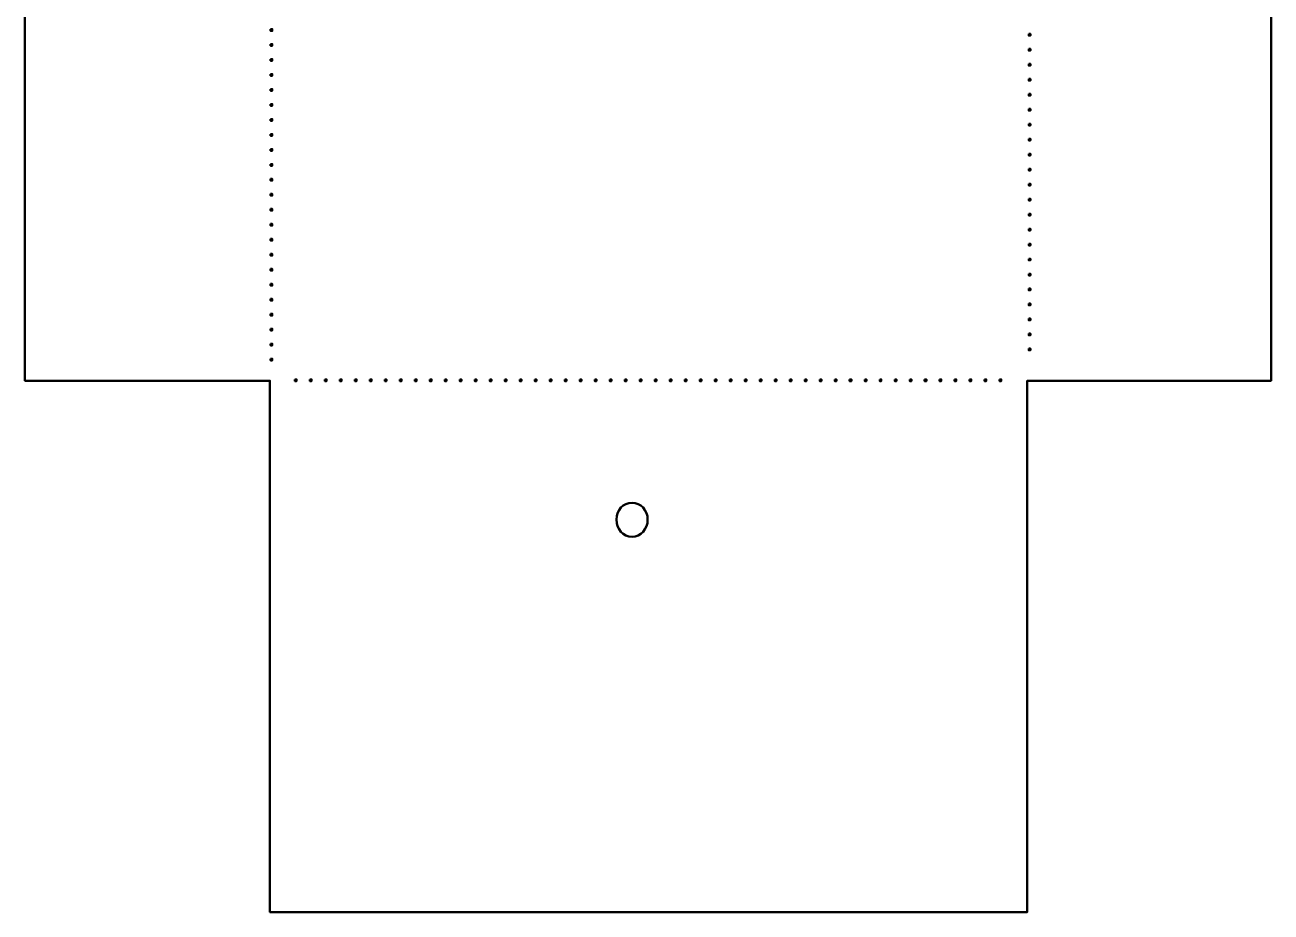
# Model space of a CAD drawing. Header units: centimetres. Extents: x -9.8 to 9.8, y -13.9 to 13.9.
# Drawn here: x -9.8 to 9.8, y -13.93 to 0.03 of the extents above; entities that cross this region are included whole.
import ezdxf

# ---------------------------------------------------------------- set-up
doc = ezdxf.new("R2010")
doc.units = ezdxf.units.CM
doc.header["$MEASUREMENT"] = 0
doc.layers.add('Layer 1', color=7, linetype='Continuous')

msp = doc.modelspace()

# ---------------------------------------------------------------- linework, layer by layer
at = {"layer": 'Layer 1', "color": 36, "lineweight": 50}
for points, knots in [([(-5.94294, 13.92742), (-5.94294, 13.92742), (-5.94294, 6.32478), (-5.94294, 6.32478), (-5.94294, 6.32478), (-5.94294, 6.32478), (-7.04261, 6.31155), (-7.04261, 6.31155), (-7.04261, 6.31155), (-7.04261, 6.31155), (-9.76534, 2.77854), (-9.76534, 2.77854), (-9.76534, 2.77854), (-9.76534, 2.77854), (-9.79593, 2.80169), (-9.79593, 2.80169), (-9.79593, 2.80169), (-9.79593, 2.80169), (-9.79593, -5.56824), (-9.79593, -5.56824), (-9.79593, -5.56824), (-9.79593, -5.56824), (-5.94294, -5.56824), (-5.94294, -5.56824), (-5.94294, -5.56824), (-5.94294, -5.56824), (-5.94294, -13.92742), (-5.94294, -13.92742), (-5.94294, -13.92742), (-5.94294, -13.92742), (5.96331, -13.92742), (5.96331, -13.92742), (5.96331, -13.92742), (5.96331, -13.92742), (5.96331, -5.56824), (5.96331, -5.56824), (5.96331, -5.56824), (5.96331, -5.56824), (9.79563, -5.56824), (9.79563, -5.56824), (9.79563, -5.56824), (9.79563, -5.56824), (9.79563, 2.80169), (9.79563, 2.80169), (9.79563, 2.80169), (9.79563, 2.80169), (9.76504, 2.77854), (9.76504, 2.77854), (9.76504, 2.77854), (9.76504, 2.77854), (7.04231, 6.31155), (7.04231, 6.31155), (7.04231, 6.31155), (7.04231, 6.31155), (5.96331, 6.32478), (5.96331, 6.32478), (5.96331, 6.32478), (5.96331, 6.32478), (5.96331, 13.92742), (5.96331, 13.92742), (5.96331, 13.92742), (5.96331, 13.92742), (-5.94294, 13.92742), (-5.94294, 13.92742)], [0, 0, 0, 0, 0.05882353, 0.05882353, 0.05882353, 0.05882353, 0.11764706, 0.11764706, 0.11764706, 0.11764706, 0.17647059, 0.17647059, 0.17647059, 0.17647059, 0.23529412, 0.23529412, 0.23529412, 0.23529412, 0.29411765, 0.29411765, 0.29411765, 0.29411765, 0.35294118, 0.35294118, 0.35294118, 0.35294118, 0.41176471, 0.41176471, 0.41176471, 0.41176471, 0.47058824, 0.47058824, 0.47058824, 0.47058824, 0.52941176, 0.52941176, 0.52941176, 0.52941176, 0.58823529, 0.58823529, 0.58823529, 0.58823529, 0.64705882, 0.64705882, 0.64705882, 0.64705882, 0.70588235, 0.70588235, 0.70588235, 0.70588235, 0.76470588, 0.76470588, 0.76470588, 0.76470588, 0.82352941, 0.82352941, 0.82352941, 0.82352941, 0.88235294, 0.88235294, 0.88235294, 0.88235294, 1, 1, 1, 1]), ([(-5.93384, -0.03514), (-5.93384, -0.03514), (-5.90738, -0.03514), (-5.90738, -0.03514), (-5.90738, -0.03514), (-5.90738, -0.03514), (-5.90738, -0.0616), (-5.90738, -0.0616), (-5.90738, -0.0616), (-5.90738, -0.0616), (-5.93384, -0.0616), (-5.93384, -0.0616), (-5.93384, -0.0616), (-5.93384, -0.0616), (-5.93384, -0.03514), (-5.93384, -0.03514)], [0, 0, 0, 0, 0.2, 0.2, 0.2, 0.2, 0.4, 0.4, 0.4, 0.4, 0.6, 0.6, 0.6, 0.6, 1, 1, 1, 1]), ([(5.98481, -0.11038), (5.98481, -0.11038), (6.01127, -0.11038), (6.01127, -0.11038), (6.01127, -0.11038), (6.01127, -0.11038), (6.01127, -0.13684), (6.01127, -0.13684), (6.01127, -0.13684), (6.01127, -0.13684), (5.98481, -0.13684), (5.98481, -0.13684), (5.98481, -0.13684), (5.98481, -0.13684), (5.98481, -0.11038), (5.98481, -0.11038)], [0, 0, 0, 0, 0.2, 0.2, 0.2, 0.2, 0.4, 0.4, 0.4, 0.4, 0.6, 0.6, 0.6, 0.6, 1, 1, 1, 1]), ([(-5.93384, -0.27078), (-5.93384, -0.27078), (-5.90738, -0.27078), (-5.90738, -0.27078), (-5.90738, -0.27078), (-5.90738, -0.27078), (-5.90738, -0.29724), (-5.90738, -0.29724), (-5.90738, -0.29724), (-5.90738, -0.29724), (-5.93384, -0.29724), (-5.93384, -0.29724), (-5.93384, -0.29724), (-5.93384, -0.29724), (-5.93384, -0.27078), (-5.93384, -0.27078)], [0, 0, 0, 0, 0.2, 0.2, 0.2, 0.2, 0.4, 0.4, 0.4, 0.4, 0.6, 0.6, 0.6, 0.6, 1, 1, 1, 1]), ([(5.98481, -0.34603), (5.98481, -0.34603), (6.01127, -0.34603), (6.01127, -0.34603), (6.01127, -0.34603), (6.01127, -0.34603), (6.01127, -0.37249), (6.01127, -0.37249), (6.01127, -0.37249), (6.01127, -0.37249), (5.98481, -0.37249), (5.98481, -0.37249), (5.98481, -0.37249), (5.98481, -0.37249), (5.98481, -0.34603), (5.98481, -0.34603)], [0, 0, 0, 0, 0.2, 0.2, 0.2, 0.2, 0.4, 0.4, 0.4, 0.4, 0.6, 0.6, 0.6, 0.6, 1, 1, 1, 1]), ([(-5.93384, -0.50643), (-5.93384, -0.50643), (-5.90738, -0.50643), (-5.90738, -0.50643), (-5.90738, -0.50643), (-5.90738, -0.50643), (-5.90738, -0.53289), (-5.90738, -0.53289), (-5.90738, -0.53289), (-5.90738, -0.53289), (-5.93384, -0.53289), (-5.93384, -0.53289), (-5.93384, -0.53289), (-5.93384, -0.53289), (-5.93384, -0.50643), (-5.93384, -0.50643)], [0, 0, 0, 0, 0.2, 0.2, 0.2, 0.2, 0.4, 0.4, 0.4, 0.4, 0.6, 0.6, 0.6, 0.6, 1, 1, 1, 1]), ([(5.98481, -0.58167), (5.98481, -0.58167), (6.01127, -0.58167), (6.01127, -0.58167), (6.01127, -0.58167), (6.01127, -0.58167), (6.01127, -0.60813), (6.01127, -0.60813), (6.01127, -0.60813), (6.01127, -0.60813), (5.98481, -0.60813), (5.98481, -0.60813), (5.98481, -0.60813), (5.98481, -0.60813), (5.98481, -0.58167), (5.98481, -0.58167)], [0, 0, 0, 0, 0.2, 0.2, 0.2, 0.2, 0.4, 0.4, 0.4, 0.4, 0.6, 0.6, 0.6, 0.6, 1, 1, 1, 1]), ([(-5.93384, -0.74207), (-5.93384, -0.74207), (-5.90738, -0.74207), (-5.90738, -0.74207), (-5.90738, -0.74207), (-5.90738, -0.74207), (-5.90738, -0.76853), (-5.90738, -0.76853), (-5.90738, -0.76853), (-5.90738, -0.76853), (-5.93384, -0.76853), (-5.93384, -0.76853), (-5.93384, -0.76853), (-5.93384, -0.76853), (-5.93384, -0.74207), (-5.93384, -0.74207)], [0, 0, 0, 0, 0.2, 0.2, 0.2, 0.2, 0.4, 0.4, 0.4, 0.4, 0.6, 0.6, 0.6, 0.6, 1, 1, 1, 1]), ([(-5.93384, -0.97772), (-5.93384, -0.97772), (-5.90738, -0.97772), (-5.90738, -0.97772), (-5.90738, -0.97772), (-5.90738, -0.97772), (-5.90738, -1.00418), (-5.90738, -1.00418), (-5.90738, -1.00418), (-5.90738, -1.00418), (-5.93384, -1.00418), (-5.93384, -1.00418), (-5.93384, -1.00418), (-5.93384, -1.00418), (-5.93384, -0.97772), (-5.93384, -0.97772)], [0, 0, 0, 0, 0.2, 0.2, 0.2, 0.2, 0.4, 0.4, 0.4, 0.4, 0.6, 0.6, 0.6, 0.6, 1, 1, 1, 1]), ([(5.98481, -0.81731), (5.98481, -0.81731), (6.01127, -0.81731), (6.01127, -0.81731), (6.01127, -0.81731), (6.01127, -0.81731), (6.01127, -0.84377), (6.01127, -0.84377), (6.01127, -0.84377), (6.01127, -0.84377), (5.98481, -0.84377), (5.98481, -0.84377), (5.98481, -0.84377), (5.98481, -0.84377), (5.98481, -0.81731), (5.98481, -0.81731)], [0, 0, 0, 0, 0.2, 0.2, 0.2, 0.2, 0.4, 0.4, 0.4, 0.4, 0.6, 0.6, 0.6, 0.6, 1, 1, 1, 1]), ([(5.98481, -1.05296), (5.98481, -1.05296), (6.01127, -1.05296), (6.01127, -1.05296), (6.01127, -1.05296), (6.01127, -1.05296), (6.01127, -1.07942), (6.01127, -1.07942), (6.01127, -1.07942), (6.01127, -1.07942), (5.98481, -1.07942), (5.98481, -1.07942), (5.98481, -1.07942), (5.98481, -1.07942), (5.98481, -1.05296), (5.98481, -1.05296)], [0, 0, 0, 0, 0.2, 0.2, 0.2, 0.2, 0.4, 0.4, 0.4, 0.4, 0.6, 0.6, 0.6, 0.6, 1, 1, 1, 1]), ([(-5.93384, -1.21419), (-5.93384, -1.21419), (-5.90738, -1.21419), (-5.90738, -1.21419), (-5.90738, -1.21419), (-5.90738, -1.21419), (-5.90738, -1.23982), (-5.90738, -1.23982), (-5.90738, -1.23982), (-5.90738, -1.23982), (-5.93384, -1.23982), (-5.93384, -1.23982), (-5.93384, -1.23982), (-5.93384, -1.23982), (-5.93384, -1.21419), (-5.93384, -1.21419)], [0, 0, 0, 0, 0.2, 0.2, 0.2, 0.2, 0.4, 0.4, 0.4, 0.4, 0.6, 0.6, 0.6, 0.6, 1, 1, 1, 1]), ([(5.98481, -1.28943), (5.98481, -1.28943), (6.01127, -1.28943), (6.01127, -1.28943), (6.01127, -1.28943), (6.01127, -1.28943), (6.01127, -1.31506), (6.01127, -1.31506), (6.01127, -1.31506), (6.01127, -1.31506), (5.98481, -1.31506), (5.98481, -1.31506), (5.98481, -1.31506), (5.98481, -1.31506), (5.98481, -1.28943), (5.98481, -1.28943)], [0, 0, 0, 0, 0.2, 0.2, 0.2, 0.2, 0.4, 0.4, 0.4, 0.4, 0.6, 0.6, 0.6, 0.6, 1, 1, 1, 1]), ([(-5.93384, -1.44983), (-5.93384, -1.44983), (-5.90738, -1.44983), (-5.90738, -1.44983), (-5.90738, -1.44983), (-5.90738, -1.44983), (-5.90738, -1.47546), (-5.90738, -1.47546), (-5.90738, -1.47546), (-5.90738, -1.47546), (-5.93384, -1.47546), (-5.93384, -1.47546), (-5.93384, -1.47546), (-5.93384, -1.47546), (-5.93384, -1.44983), (-5.93384, -1.44983)], [0, 0, 0, 0, 0.2, 0.2, 0.2, 0.2, 0.4, 0.4, 0.4, 0.4, 0.6, 0.6, 0.6, 0.6, 1, 1, 1, 1]), ([(5.98481, -1.52507), (5.98481, -1.52507), (6.01127, -1.52507), (6.01127, -1.52507), (6.01127, -1.52507), (6.01127, -1.52507), (6.01127, -1.5507), (6.01127, -1.5507), (6.01127, -1.5507), (6.01127, -1.5507), (5.98481, -1.5507), (5.98481, -1.5507), (5.98481, -1.5507), (5.98481, -1.5507), (5.98481, -1.52507), (5.98481, -1.52507)], [0, 0, 0, 0, 0.2, 0.2, 0.2, 0.2, 0.4, 0.4, 0.4, 0.4, 0.6, 0.6, 0.6, 0.6, 1, 1, 1, 1]), ([(-5.93384, -1.68548), (-5.93384, -1.68548), (-5.90738, -1.68548), (-5.90738, -1.68548), (-5.90738, -1.68548), (-5.90738, -1.68548), (-5.90738, -1.71194), (-5.90738, -1.71194), (-5.90738, -1.71194), (-5.90738, -1.71194), (-5.93384, -1.71194), (-5.93384, -1.71194), (-5.93384, -1.71194), (-5.93384, -1.71194), (-5.93384, -1.68548), (-5.93384, -1.68548)], [0, 0, 0, 0, 0.2, 0.2, 0.2, 0.2, 0.4, 0.4, 0.4, 0.4, 0.6, 0.6, 0.6, 0.6, 1, 1, 1, 1]), ([(5.98481, -1.76072), (5.98481, -1.76072), (6.01127, -1.76072), (6.01127, -1.76072), (6.01127, -1.76072), (6.01127, -1.76072), (6.01127, -1.78635), (6.01127, -1.78635), (6.01127, -1.78635), (6.01127, -1.78635), (5.98481, -1.78635), (5.98481, -1.78635), (5.98481, -1.78635), (5.98481, -1.78635), (5.98481, -1.76072), (5.98481, -1.76072)], [0, 0, 0, 0, 0.2, 0.2, 0.2, 0.2, 0.4, 0.4, 0.4, 0.4, 0.6, 0.6, 0.6, 0.6, 1, 1, 1, 1]), ([(-5.93384, -1.92112), (-5.93384, -1.92112), (-5.90738, -1.92112), (-5.90738, -1.92112), (-5.90738, -1.92112), (-5.90738, -1.92112), (-5.90738, -1.94758), (-5.90738, -1.94758), (-5.90738, -1.94758), (-5.90738, -1.94758), (-5.93384, -1.94758), (-5.93384, -1.94758), (-5.93384, -1.94758), (-5.93384, -1.94758), (-5.93384, -1.92112), (-5.93384, -1.92112)], [0, 0, 0, 0, 0.2, 0.2, 0.2, 0.2, 0.4, 0.4, 0.4, 0.4, 0.6, 0.6, 0.6, 0.6, 1, 1, 1, 1]), ([(5.98481, -1.99636), (5.98481, -1.99636), (6.01127, -1.99636), (6.01127, -1.99636), (6.01127, -1.99636), (6.01127, -1.99636), (6.01127, -2.02282), (6.01127, -2.02282), (6.01127, -2.02282), (6.01127, -2.02282), (5.98481, -2.02282), (5.98481, -2.02282), (5.98481, -2.02282), (5.98481, -2.02282), (5.98481, -1.99636), (5.98481, -1.99636)], [0, 0, 0, 0, 0.2, 0.2, 0.2, 0.2, 0.4, 0.4, 0.4, 0.4, 0.6, 0.6, 0.6, 0.6, 1, 1, 1, 1]), ([(-5.93384, -2.15677), (-5.93384, -2.15677), (-5.90738, -2.15677), (-5.90738, -2.15677), (-5.90738, -2.15677), (-5.90738, -2.15677), (-5.90738, -2.18323), (-5.90738, -2.18323), (-5.90738, -2.18323), (-5.90738, -2.18323), (-5.93384, -2.18323), (-5.93384, -2.18323), (-5.93384, -2.18323), (-5.93384, -2.18323), (-5.93384, -2.15677), (-5.93384, -2.15677)], [0, 0, 0, 0, 0.2, 0.2, 0.2, 0.2, 0.4, 0.4, 0.4, 0.4, 0.6, 0.6, 0.6, 0.6, 1, 1, 1, 1]), ([(5.98481, -2.23201), (5.98481, -2.23201), (6.01127, -2.23201), (6.01127, -2.23201), (6.01127, -2.23201), (6.01127, -2.23201), (6.01127, -2.25847), (6.01127, -2.25847), (6.01127, -2.25847), (6.01127, -2.25847), (5.98481, -2.25847), (5.98481, -2.25847), (5.98481, -2.25847), (5.98481, -2.25847), (5.98481, -2.23201), (5.98481, -2.23201)], [0, 0, 0, 0, 0.2, 0.2, 0.2, 0.2, 0.4, 0.4, 0.4, 0.4, 0.6, 0.6, 0.6, 0.6, 1, 1, 1, 1]), ([(-5.93384, -2.39241), (-5.93384, -2.39241), (-5.90738, -2.39241), (-5.90738, -2.39241), (-5.90738, -2.39241), (-5.90738, -2.39241), (-5.90738, -2.41887), (-5.90738, -2.41887), (-5.90738, -2.41887), (-5.90738, -2.41887), (-5.93384, -2.41887), (-5.93384, -2.41887), (-5.93384, -2.41887), (-5.93384, -2.41887), (-5.93384, -2.39241), (-5.93384, -2.39241)], [0, 0, 0, 0, 0.2, 0.2, 0.2, 0.2, 0.4, 0.4, 0.4, 0.4, 0.6, 0.6, 0.6, 0.6, 1, 1, 1, 1]), ([(5.98481, -2.46765), (5.98481, -2.46765), (6.01127, -2.46765), (6.01127, -2.46765), (6.01127, -2.46765), (6.01127, -2.46765), (6.01127, -2.49411), (6.01127, -2.49411), (6.01127, -2.49411), (6.01127, -2.49411), (5.98481, -2.49411), (5.98481, -2.49411), (5.98481, -2.49411), (5.98481, -2.49411), (5.98481, -2.46765), (5.98481, -2.46765)], [0, 0, 0, 0, 0.2, 0.2, 0.2, 0.2, 0.4, 0.4, 0.4, 0.4, 0.6, 0.6, 0.6, 0.6, 1, 1, 1, 1]), ([(-5.93384, -2.62806), (-5.93384, -2.62806), (-5.90738, -2.62806), (-5.90738, -2.62806), (-5.90738, -2.62806), (-5.90738, -2.62806), (-5.90738, -2.65452), (-5.90738, -2.65452), (-5.90738, -2.65452), (-5.90738, -2.65452), (-5.93384, -2.65452), (-5.93384, -2.65452), (-5.93384, -2.65452), (-5.93384, -2.65452), (-5.93384, -2.62806), (-5.93384, -2.62806)], [0, 0, 0, 0, 0.2, 0.2, 0.2, 0.2, 0.4, 0.4, 0.4, 0.4, 0.6, 0.6, 0.6, 0.6, 1, 1, 1, 1]), ([(5.98481, -2.7033), (5.98481, -2.7033), (6.01127, -2.7033), (6.01127, -2.7033), (6.01127, -2.7033), (6.01127, -2.7033), (6.01127, -2.72976), (6.01127, -2.72976), (6.01127, -2.72976), (6.01127, -2.72976), (5.98481, -2.72976), (5.98481, -2.72976), (5.98481, -2.72976), (5.98481, -2.72976), (5.98481, -2.7033), (5.98481, -2.7033)], [0, 0, 0, 0, 0.2, 0.2, 0.2, 0.2, 0.4, 0.4, 0.4, 0.4, 0.6, 0.6, 0.6, 0.6, 1, 1, 1, 1]), ([(-5.93384, -2.8637), (-5.93384, -2.8637), (-5.90738, -2.8637), (-5.90738, -2.8637), (-5.90738, -2.8637), (-5.90738, -2.8637), (-5.90738, -2.89016), (-5.90738, -2.89016), (-5.90738, -2.89016), (-5.90738, -2.89016), (-5.93384, -2.89016), (-5.93384, -2.89016), (-5.93384, -2.89016), (-5.93384, -2.89016), (-5.93384, -2.8637), (-5.93384, -2.8637)], [0, 0, 0, 0, 0.2, 0.2, 0.2, 0.2, 0.4, 0.4, 0.4, 0.4, 0.6, 0.6, 0.6, 0.6, 1, 1, 1, 1]), ([(-5.93384, -3.10017), (-5.93384, -3.10017), (-5.90738, -3.10017), (-5.90738, -3.10017), (-5.90738, -3.10017), (-5.90738, -3.10017), (-5.90738, -3.1258), (-5.90738, -3.1258), (-5.90738, -3.1258), (-5.90738, -3.1258), (-5.93384, -3.1258), (-5.93384, -3.1258), (-5.93384, -3.1258), (-5.93384, -3.1258), (-5.93384, -3.10017), (-5.93384, -3.10017)], [0, 0, 0, 0, 0.2, 0.2, 0.2, 0.2, 0.4, 0.4, 0.4, 0.4, 0.6, 0.6, 0.6, 0.6, 1, 1, 1, 1]), ([(5.98481, -2.93894), (5.98481, -2.93894), (6.01127, -2.93894), (6.01127, -2.93894), (6.01127, -2.93894), (6.01127, -2.93894), (6.01127, -2.9654), (6.01127, -2.9654), (6.01127, -2.9654), (6.01127, -2.9654), (5.98481, -2.9654), (5.98481, -2.9654), (5.98481, -2.9654), (5.98481, -2.9654), (5.98481, -2.93894), (5.98481, -2.93894)], [0, 0, 0, 0, 0.2, 0.2, 0.2, 0.2, 0.4, 0.4, 0.4, 0.4, 0.6, 0.6, 0.6, 0.6, 1, 1, 1, 1]), ([(5.98481, -3.17541), (5.98481, -3.17541), (6.01127, -3.17541), (6.01127, -3.17541), (6.01127, -3.17541), (6.01127, -3.17541), (6.01127, -3.20104), (6.01127, -3.20104), (6.01127, -3.20104), (6.01127, -3.20104), (5.98481, -3.20104), (5.98481, -3.20104), (5.98481, -3.20104), (5.98481, -3.20104), (5.98481, -3.17541), (5.98481, -3.17541)], [0, 0, 0, 0, 0.2, 0.2, 0.2, 0.2, 0.4, 0.4, 0.4, 0.4, 0.6, 0.6, 0.6, 0.6, 1, 1, 1, 1]), ([(-5.93384, -3.33582), (-5.93384, -3.33582), (-5.90738, -3.33582), (-5.90738, -3.33582), (-5.90738, -3.33582), (-5.90738, -3.33582), (-5.90738, -3.36145), (-5.90738, -3.36145), (-5.90738, -3.36145), (-5.90738, -3.36145), (-5.93384, -3.36145), (-5.93384, -3.36145), (-5.93384, -3.36145), (-5.93384, -3.36145), (-5.93384, -3.33582), (-5.93384, -3.33582)], [0, 0, 0, 0, 0.2, 0.2, 0.2, 0.2, 0.4, 0.4, 0.4, 0.4, 0.6, 0.6, 0.6, 0.6, 1, 1, 1, 1]), ([(5.98481, -3.41106), (5.98481, -3.41106), (6.01127, -3.41106), (6.01127, -3.41106), (6.01127, -3.41106), (6.01127, -3.41106), (6.01127, -3.43669), (6.01127, -3.43669), (6.01127, -3.43669), (6.01127, -3.43669), (5.98481, -3.43669), (5.98481, -3.43669), (5.98481, -3.43669), (5.98481, -3.43669), (5.98481, -3.41106), (5.98481, -3.41106)], [0, 0, 0, 0, 0.2, 0.2, 0.2, 0.2, 0.4, 0.4, 0.4, 0.4, 0.6, 0.6, 0.6, 0.6, 1, 1, 1, 1]), ([(-5.93384, -3.57146), (-5.93384, -3.57146), (-5.90738, -3.57146), (-5.90738, -3.57146), (-5.90738, -3.57146), (-5.90738, -3.57146), (-5.90738, -3.59709), (-5.90738, -3.59709), (-5.90738, -3.59709), (-5.90738, -3.59709), (-5.93384, -3.59709), (-5.93384, -3.59709), (-5.93384, -3.59709), (-5.93384, -3.59709), (-5.93384, -3.57146), (-5.93384, -3.57146)], [0, 0, 0, 0, 0.2, 0.2, 0.2, 0.2, 0.4, 0.4, 0.4, 0.4, 0.6, 0.6, 0.6, 0.6, 1, 1, 1, 1]), ([(5.98481, -3.6467), (5.98481, -3.6467), (6.01127, -3.6467), (6.01127, -3.6467), (6.01127, -3.6467), (6.01127, -3.6467), (6.01127, -3.67233), (6.01127, -3.67233), (6.01127, -3.67233), (6.01127, -3.67233), (5.98481, -3.67233), (5.98481, -3.67233), (5.98481, -3.67233), (5.98481, -3.67233), (5.98481, -3.6467), (5.98481, -3.6467)], [0, 0, 0, 0, 0.2, 0.2, 0.2, 0.2, 0.4, 0.4, 0.4, 0.4, 0.6, 0.6, 0.6, 0.6, 1, 1, 1, 1]), ([(-5.93384, -3.80711), (-5.93384, -3.80711), (-5.90738, -3.80711), (-5.90738, -3.80711), (-5.90738, -3.80711), (-5.90738, -3.80711), (-5.90738, -3.83357), (-5.90738, -3.83357), (-5.90738, -3.83357), (-5.90738, -3.83357), (-5.93384, -3.83357), (-5.93384, -3.83357), (-5.93384, -3.83357), (-5.93384, -3.83357), (-5.93384, -3.80711), (-5.93384, -3.80711)], [0, 0, 0, 0, 0.2, 0.2, 0.2, 0.2, 0.4, 0.4, 0.4, 0.4, 0.6, 0.6, 0.6, 0.6, 1, 1, 1, 1]), ([(5.98481, -3.88235), (5.98481, -3.88235), (6.01127, -3.88235), (6.01127, -3.88235), (6.01127, -3.88235), (6.01127, -3.88235), (6.01127, -3.90881), (6.01127, -3.90881), (6.01127, -3.90881), (6.01127, -3.90881), (5.98481, -3.90881), (5.98481, -3.90881), (5.98481, -3.90881), (5.98481, -3.90881), (5.98481, -3.88235), (5.98481, -3.88235)], [0, 0, 0, 0, 0.2, 0.2, 0.2, 0.2, 0.4, 0.4, 0.4, 0.4, 0.6, 0.6, 0.6, 0.6, 1, 1, 1, 1]), ([(-5.93384, -4.04275), (-5.93384, -4.04275), (-5.90738, -4.04275), (-5.90738, -4.04275), (-5.90738, -4.04275), (-5.90738, -4.04275), (-5.90738, -4.06921), (-5.90738, -4.06921), (-5.90738, -4.06921), (-5.90738, -4.06921), (-5.93384, -4.06921), (-5.93384, -4.06921), (-5.93384, -4.06921), (-5.93384, -4.06921), (-5.93384, -4.04275), (-5.93384, -4.04275)], [0, 0, 0, 0, 0.2, 0.2, 0.2, 0.2, 0.4, 0.4, 0.4, 0.4, 0.6, 0.6, 0.6, 0.6, 1, 1, 1, 1]), ([(-5.93384, -4.2784), (-5.93384, -4.2784), (-5.90738, -4.2784), (-5.90738, -4.2784), (-5.90738, -4.2784), (-5.90738, -4.2784), (-5.90738, -4.30486), (-5.90738, -4.30486), (-5.90738, -4.30486), (-5.90738, -4.30486), (-5.93384, -4.30486), (-5.93384, -4.30486), (-5.93384, -4.30486), (-5.93384, -4.30486), (-5.93384, -4.2784), (-5.93384, -4.2784)], [0, 0, 0, 0, 0.2, 0.2, 0.2, 0.2, 0.4, 0.4, 0.4, 0.4, 0.6, 0.6, 0.6, 0.6, 1, 1, 1, 1]), ([(5.98481, -4.11799), (5.98481, -4.11799), (6.01127, -4.11799), (6.01127, -4.11799), (6.01127, -4.11799), (6.01127, -4.11799), (6.01127, -4.14445), (6.01127, -4.14445), (6.01127, -4.14445), (6.01127, -4.14445), (5.98481, -4.14445), (5.98481, -4.14445), (5.98481, -4.14445), (5.98481, -4.14445), (5.98481, -4.11799), (5.98481, -4.11799)], [0, 0, 0, 0, 0.2, 0.2, 0.2, 0.2, 0.4, 0.4, 0.4, 0.4, 0.6, 0.6, 0.6, 0.6, 1, 1, 1, 1]), ([(5.98481, -4.35364), (5.98481, -4.35364), (6.01127, -4.35364), (6.01127, -4.35364), (6.01127, -4.35364), (6.01127, -4.35364), (6.01127, -4.3801), (6.01127, -4.3801), (6.01127, -4.3801), (6.01127, -4.3801), (5.98481, -4.3801), (5.98481, -4.3801), (5.98481, -4.3801), (5.98481, -4.3801), (5.98481, -4.35364), (5.98481, -4.35364)], [0, 0, 0, 0, 0.2, 0.2, 0.2, 0.2, 0.4, 0.4, 0.4, 0.4, 0.6, 0.6, 0.6, 0.6, 1, 1, 1, 1]), ([(-5.93384, -4.51404), (-5.93384, -4.51404), (-5.90738, -4.51404), (-5.90738, -4.51404), (-5.90738, -4.51404), (-5.90738, -4.51404), (-5.90738, -4.5405), (-5.90738, -4.5405), (-5.90738, -4.5405), (-5.90738, -4.5405), (-5.93384, -4.5405), (-5.93384, -4.5405), (-5.93384, -4.5405), (-5.93384, -4.5405), (-5.93384, -4.51404), (-5.93384, -4.51404)], [0, 0, 0, 0, 0.2, 0.2, 0.2, 0.2, 0.4, 0.4, 0.4, 0.4, 0.6, 0.6, 0.6, 0.6, 1, 1, 1, 1]), ([(5.98481, -4.58928), (5.98481, -4.58928), (6.01127, -4.58928), (6.01127, -4.58928), (6.01127, -4.58928), (6.01127, -4.58928), (6.01127, -4.61574), (6.01127, -4.61574), (6.01127, -4.61574), (6.01127, -4.61574), (5.98481, -4.61574), (5.98481, -4.61574), (5.98481, -4.61574), (5.98481, -4.61574), (5.98481, -4.58928), (5.98481, -4.58928)], [0, 0, 0, 0, 0.2, 0.2, 0.2, 0.2, 0.4, 0.4, 0.4, 0.4, 0.6, 0.6, 0.6, 0.6, 1, 1, 1, 1]), ([(-5.93384, -4.74968), (-5.93384, -4.74968), (-5.90738, -4.74968), (-5.90738, -4.74968), (-5.90738, -4.74968), (-5.90738, -4.74968), (-5.90738, -4.77614), (-5.90738, -4.77614), (-5.90738, -4.77614), (-5.90738, -4.77614), (-5.93384, -4.77614), (-5.93384, -4.77614), (-5.93384, -4.77614), (-5.93384, -4.77614), (-5.93384, -4.74968), (-5.93384, -4.74968)], [0, 0, 0, 0, 0.2, 0.2, 0.2, 0.2, 0.4, 0.4, 0.4, 0.4, 0.6, 0.6, 0.6, 0.6, 1, 1, 1, 1]), ([(5.98481, -4.82493), (5.98481, -4.82493), (6.01127, -4.82493), (6.01127, -4.82493), (6.01127, -4.82493), (6.01127, -4.82493), (6.01127, -4.85139), (6.01127, -4.85139), (6.01127, -4.85139), (6.01127, -4.85139), (5.98481, -4.85139), (5.98481, -4.85139), (5.98481, -4.85139), (5.98481, -4.85139), (5.98481, -4.82493), (5.98481, -4.82493)], [0, 0, 0, 0, 0.2, 0.2, 0.2, 0.2, 0.4, 0.4, 0.4, 0.4, 0.6, 0.6, 0.6, 0.6, 1, 1, 1, 1]), ([(-5.93384, -4.98616), (-5.93384, -4.98616), (-5.90738, -4.98616), (-5.90738, -4.98616), (-5.90738, -4.98616), (-5.90738, -4.98616), (-5.90738, -5.01179), (-5.90738, -5.01179), (-5.90738, -5.01179), (-5.90738, -5.01179), (-5.93384, -5.01179), (-5.93384, -5.01179), (-5.93384, -5.01179), (-5.93384, -5.01179), (-5.93384, -4.98616), (-5.93384, -4.98616)], [0, 0, 0, 0, 0.2, 0.2, 0.2, 0.2, 0.4, 0.4, 0.4, 0.4, 0.6, 0.6, 0.6, 0.6, 1, 1, 1, 1]), ([(5.98481, -5.06057), (5.98481, -5.06057), (6.01127, -5.06057), (6.01127, -5.06057), (6.01127, -5.06057), (6.01127, -5.06057), (6.01127, -5.08703), (6.01127, -5.08703), (6.01127, -5.08703), (6.01127, -5.08703), (5.98481, -5.08703), (5.98481, -5.08703), (5.98481, -5.08703), (5.98481, -5.08703), (5.98481, -5.06057), (5.98481, -5.06057)], [0, 0, 0, 0, 0.2, 0.2, 0.2, 0.2, 0.4, 0.4, 0.4, 0.4, 0.6, 0.6, 0.6, 0.6, 1, 1, 1, 1]), ([(-5.93384, -5.2218), (-5.93384, -5.2218), (-5.90738, -5.2218), (-5.90738, -5.2218), (-5.90738, -5.2218), (-5.90738, -5.2218), (-5.90738, -5.24743), (-5.90738, -5.24743), (-5.90738, -5.24743), (-5.90738, -5.24743), (-5.93384, -5.24743), (-5.93384, -5.24743), (-5.93384, -5.24743), (-5.93384, -5.24743), (-5.93384, -5.2218), (-5.93384, -5.2218)], [0, 0, 0, 0, 0.2, 0.2, 0.2, 0.2, 0.4, 0.4, 0.4, 0.4, 0.6, 0.6, 0.6, 0.6, 1, 1, 1, 1]), ([(-5.55185, -5.54674), (-5.55185, -5.54674), (-5.52539, -5.54674), (-5.52539, -5.54674), (-5.52539, -5.54674), (-5.52539, -5.54674), (-5.52539, -5.5732), (-5.52539, -5.5732), (-5.52539, -5.5732), (-5.52539, -5.5732), (-5.55185, -5.5732), (-5.55185, -5.5732), (-5.55185, -5.5732), (-5.55185, -5.5732), (-5.55185, -5.54674), (-5.55185, -5.54674)], [0, 0, 0, 0, 0.2, 0.2, 0.2, 0.2, 0.4, 0.4, 0.4, 0.4, 0.6, 0.6, 0.6, 0.6, 1, 1, 1, 1]), ([(-5.3162, -5.54674), (-5.3162, -5.54674), (-5.28974, -5.54674), (-5.28974, -5.54674), (-5.28974, -5.54674), (-5.28974, -5.54674), (-5.28974, -5.5732), (-5.28974, -5.5732), (-5.28974, -5.5732), (-5.28974, -5.5732), (-5.3162, -5.5732), (-5.3162, -5.5732), (-5.3162, -5.5732), (-5.3162, -5.5732), (-5.3162, -5.54674), (-5.3162, -5.54674)], [0, 0, 0, 0, 0.2, 0.2, 0.2, 0.2, 0.4, 0.4, 0.4, 0.4, 0.6, 0.6, 0.6, 0.6, 1, 1, 1, 1]), ([(-5.08056, -5.54674), (-5.08056, -5.54674), (-5.0541, -5.54674), (-5.0541, -5.54674), (-5.0541, -5.54674), (-5.0541, -5.54674), (-5.0541, -5.5732), (-5.0541, -5.5732), (-5.0541, -5.5732), (-5.0541, -5.5732), (-5.08056, -5.5732), (-5.08056, -5.5732), (-5.08056, -5.5732), (-5.08056, -5.5732), (-5.08056, -5.54674), (-5.08056, -5.54674)], [0, 0, 0, 0, 0.2, 0.2, 0.2, 0.2, 0.4, 0.4, 0.4, 0.4, 0.6, 0.6, 0.6, 0.6, 1, 1, 1, 1]), ([(-4.84491, -5.54674), (-4.84491, -5.54674), (-4.81845, -5.54674), (-4.81845, -5.54674), (-4.81845, -5.54674), (-4.81845, -5.54674), (-4.81845, -5.5732), (-4.81845, -5.5732), (-4.81845, -5.5732), (-4.81845, -5.5732), (-4.84491, -5.5732), (-4.84491, -5.5732), (-4.84491, -5.5732), (-4.84491, -5.5732), (-4.84491, -5.54674), (-4.84491, -5.54674)], [0, 0, 0, 0, 0.2, 0.2, 0.2, 0.2, 0.4, 0.4, 0.4, 0.4, 0.6, 0.6, 0.6, 0.6, 1, 1, 1, 1]), ([(-4.60844, -5.54674), (-4.60844, -5.54674), (-4.58281, -5.54674), (-4.58281, -5.54674), (-4.58281, -5.54674), (-4.58281, -5.54674), (-4.58281, -5.5732), (-4.58281, -5.5732), (-4.58281, -5.5732), (-4.58281, -5.5732), (-4.60844, -5.5732), (-4.60844, -5.5732), (-4.60844, -5.5732), (-4.60844, -5.5732), (-4.60844, -5.54674), (-4.60844, -5.54674)], [0, 0, 0, 0, 0.2, 0.2, 0.2, 0.2, 0.4, 0.4, 0.4, 0.4, 0.6, 0.6, 0.6, 0.6, 1, 1, 1, 1]), ([(-4.3728, -5.54674), (-4.3728, -5.54674), (-4.34717, -5.54674), (-4.34717, -5.54674), (-4.34717, -5.54674), (-4.34717, -5.54674), (-4.34717, -5.5732), (-4.34717, -5.5732), (-4.34717, -5.5732), (-4.34717, -5.5732), (-4.3728, -5.5732), (-4.3728, -5.5732), (-4.3728, -5.5732), (-4.3728, -5.5732), (-4.3728, -5.54674), (-4.3728, -5.54674)], [0, 0, 0, 0, 0.2, 0.2, 0.2, 0.2, 0.4, 0.4, 0.4, 0.4, 0.6, 0.6, 0.6, 0.6, 1, 1, 1, 1]), ([(-4.13715, -5.54674), (-4.13715, -5.54674), (-4.11152, -5.54674), (-4.11152, -5.54674), (-4.11152, -5.54674), (-4.11152, -5.54674), (-4.11152, -5.5732), (-4.11152, -5.5732), (-4.11152, -5.5732), (-4.11152, -5.5732), (-4.13715, -5.5732), (-4.13715, -5.5732), (-4.13715, -5.5732), (-4.13715, -5.5732), (-4.13715, -5.54674), (-4.13715, -5.54674)], [0, 0, 0, 0, 0.2, 0.2, 0.2, 0.2, 0.4, 0.4, 0.4, 0.4, 0.6, 0.6, 0.6, 0.6, 1, 1, 1, 1]), ([(-3.90151, -5.54674), (-3.90151, -5.54674), (-3.87505, -5.54674), (-3.87505, -5.54674), (-3.87505, -5.54674), (-3.87505, -5.54674), (-3.87505, -5.5732), (-3.87505, -5.5732), (-3.87505, -5.5732), (-3.87505, -5.5732), (-3.90151, -5.5732), (-3.90151, -5.5732), (-3.90151, -5.5732), (-3.90151, -5.5732), (-3.90151, -5.54674), (-3.90151, -5.54674)], [0, 0, 0, 0, 0.2, 0.2, 0.2, 0.2, 0.4, 0.4, 0.4, 0.4, 0.6, 0.6, 0.6, 0.6, 1, 1, 1, 1]), ([(-3.66587, -5.54674), (-3.66587, -5.54674), (-3.63941, -5.54674), (-3.63941, -5.54674), (-3.63941, -5.54674), (-3.63941, -5.54674), (-3.63941, -5.5732), (-3.63941, -5.5732), (-3.63941, -5.5732), (-3.63941, -5.5732), (-3.66587, -5.5732), (-3.66587, -5.5732), (-3.66587, -5.5732), (-3.66587, -5.5732), (-3.66587, -5.54674), (-3.66587, -5.54674)], [0, 0, 0, 0, 0.2, 0.2, 0.2, 0.2, 0.4, 0.4, 0.4, 0.4, 0.6, 0.6, 0.6, 0.6, 1, 1, 1, 1]), ([(-3.43022, -5.54674), (-3.43022, -5.54674), (-3.40376, -5.54674), (-3.40376, -5.54674), (-3.40376, -5.54674), (-3.40376, -5.54674), (-3.40376, -5.5732), (-3.40376, -5.5732), (-3.40376, -5.5732), (-3.40376, -5.5732), (-3.43022, -5.5732), (-3.43022, -5.5732), (-3.43022, -5.5732), (-3.43022, -5.5732), (-3.43022, -5.54674), (-3.43022, -5.54674)], [0, 0, 0, 0, 0.2, 0.2, 0.2, 0.2, 0.4, 0.4, 0.4, 0.4, 0.6, 0.6, 0.6, 0.6, 1, 1, 1, 1]), ([(-3.19458, -5.54674), (-3.19458, -5.54674), (-3.16812, -5.54674), (-3.16812, -5.54674), (-3.16812, -5.54674), (-3.16812, -5.54674), (-3.16812, -5.5732), (-3.16812, -5.5732), (-3.16812, -5.5732), (-3.16812, -5.5732), (-3.19458, -5.5732), (-3.19458, -5.5732), (-3.19458, -5.5732), (-3.19458, -5.5732), (-3.19458, -5.54674), (-3.19458, -5.54674)], [0, 0, 0, 0, 0.2, 0.2, 0.2, 0.2, 0.4, 0.4, 0.4, 0.4, 0.6, 0.6, 0.6, 0.6, 1, 1, 1, 1]), ([(-2.95893, -5.54674), (-2.95893, -5.54674), (-2.93247, -5.54674), (-2.93247, -5.54674), (-2.93247, -5.54674), (-2.93247, -5.54674), (-2.93247, -5.5732), (-2.93247, -5.5732), (-2.93247, -5.5732), (-2.93247, -5.5732), (-2.95893, -5.5732), (-2.95893, -5.5732), (-2.95893, -5.5732), (-2.95893, -5.5732), (-2.95893, -5.54674), (-2.95893, -5.54674)], [0, 0, 0, 0, 0.2, 0.2, 0.2, 0.2, 0.4, 0.4, 0.4, 0.4, 0.6, 0.6, 0.6, 0.6, 1, 1, 1, 1]), ([(-2.72329, -5.54674), (-2.72329, -5.54674), (-2.69683, -5.54674), (-2.69683, -5.54674), (-2.69683, -5.54674), (-2.69683, -5.54674), (-2.69683, -5.5732), (-2.69683, -5.5732), (-2.69683, -5.5732), (-2.69683, -5.5732), (-2.72329, -5.5732), (-2.72329, -5.5732), (-2.72329, -5.5732), (-2.72329, -5.5732), (-2.72329, -5.54674), (-2.72329, -5.54674)], [0, 0, 0, 0, 0.2, 0.2, 0.2, 0.2, 0.4, 0.4, 0.4, 0.4, 0.6, 0.6, 0.6, 0.6, 1, 1, 1, 1]), ([(-2.48682, -5.54674), (-2.48682, -5.54674), (-2.46119, -5.54674), (-2.46119, -5.54674), (-2.46119, -5.54674), (-2.46119, -5.54674), (-2.46119, -5.5732), (-2.46119, -5.5732), (-2.46119, -5.5732), (-2.46119, -5.5732), (-2.48682, -5.5732), (-2.48682, -5.5732), (-2.48682, -5.5732), (-2.48682, -5.5732), (-2.48682, -5.54674), (-2.48682, -5.54674)], [0, 0, 0, 0, 0.2, 0.2, 0.2, 0.2, 0.4, 0.4, 0.4, 0.4, 0.6, 0.6, 0.6, 0.6, 1, 1, 1, 1]), ([(-2.25117, -5.54674), (-2.25117, -5.54674), (-2.22554, -5.54674), (-2.22554, -5.54674), (-2.22554, -5.54674), (-2.22554, -5.54674), (-2.22554, -5.5732), (-2.22554, -5.5732), (-2.22554, -5.5732), (-2.22554, -5.5732), (-2.25117, -5.5732), (-2.25117, -5.5732), (-2.25117, -5.5732), (-2.25117, -5.5732), (-2.25117, -5.54674), (-2.25117, -5.54674)], [0, 0, 0, 0, 0.2, 0.2, 0.2, 0.2, 0.4, 0.4, 0.4, 0.4, 0.6, 0.6, 0.6, 0.6, 1, 1, 1, 1]), ([(-2.01553, -5.54674), (-2.01553, -5.54674), (-1.98907, -5.54674), (-1.98907, -5.54674), (-1.98907, -5.54674), (-1.98907, -5.54674), (-1.98907, -5.5732), (-1.98907, -5.5732), (-1.98907, -5.5732), (-1.98907, -5.5732), (-2.01553, -5.5732), (-2.01553, -5.5732), (-2.01553, -5.5732), (-2.01553, -5.5732), (-2.01553, -5.54674), (-2.01553, -5.54674)], [0, 0, 0, 0, 0.2, 0.2, 0.2, 0.2, 0.4, 0.4, 0.4, 0.4, 0.6, 0.6, 0.6, 0.6, 1, 1, 1, 1]), ([(-1.77988, -5.54674), (-1.77988, -5.54674), (-1.75342, -5.54674), (-1.75342, -5.54674), (-1.75342, -5.54674), (-1.75342, -5.54674), (-1.75342, -5.5732), (-1.75342, -5.5732), (-1.75342, -5.5732), (-1.75342, -5.5732), (-1.77988, -5.5732), (-1.77988, -5.5732), (-1.77988, -5.5732), (-1.77988, -5.5732), (-1.77988, -5.54674), (-1.77988, -5.54674)], [0, 0, 0, 0, 0.2, 0.2, 0.2, 0.2, 0.4, 0.4, 0.4, 0.4, 0.6, 0.6, 0.6, 0.6, 1, 1, 1, 1]), ([(-1.54424, -5.54674), (-1.54424, -5.54674), (-1.51778, -5.54674), (-1.51778, -5.54674), (-1.51778, -5.54674), (-1.51778, -5.54674), (-1.51778, -5.5732), (-1.51778, -5.5732), (-1.51778, -5.5732), (-1.51778, -5.5732), (-1.54424, -5.5732), (-1.54424, -5.5732), (-1.54424, -5.5732), (-1.54424, -5.5732), (-1.54424, -5.54674), (-1.54424, -5.54674)], [0, 0, 0, 0, 0.2, 0.2, 0.2, 0.2, 0.4, 0.4, 0.4, 0.4, 0.6, 0.6, 0.6, 0.6, 1, 1, 1, 1]), ([(-1.30859, -5.54674), (-1.30859, -5.54674), (-1.28213, -5.54674), (-1.28213, -5.54674), (-1.28213, -5.54674), (-1.28213, -5.54674), (-1.28213, -5.5732), (-1.28213, -5.5732), (-1.28213, -5.5732), (-1.28213, -5.5732), (-1.30859, -5.5732), (-1.30859, -5.5732), (-1.30859, -5.5732), (-1.30859, -5.5732), (-1.30859, -5.54674), (-1.30859, -5.54674)], [0, 0, 0, 0, 0.2, 0.2, 0.2, 0.2, 0.4, 0.4, 0.4, 0.4, 0.6, 0.6, 0.6, 0.6, 1, 1, 1, 1]), ([(-1.07295, -5.54674), (-1.07295, -5.54674), (-1.04649, -5.54674), (-1.04649, -5.54674), (-1.04649, -5.54674), (-1.04649, -5.54674), (-1.04649, -5.5732), (-1.04649, -5.5732), (-1.04649, -5.5732), (-1.04649, -5.5732), (-1.07295, -5.5732), (-1.07295, -5.5732), (-1.07295, -5.5732), (-1.07295, -5.5732), (-1.07295, -5.54674), (-1.07295, -5.54674)], [0, 0, 0, 0, 0.2, 0.2, 0.2, 0.2, 0.4, 0.4, 0.4, 0.4, 0.6, 0.6, 0.6, 0.6, 1, 1, 1, 1]), ([(-0.8373, -5.54674), (-0.8373, -5.54674), (-0.81084, -5.54674), (-0.81084, -5.54674), (-0.81084, -5.54674), (-0.81084, -5.54674), (-0.81084, -5.5732), (-0.81084, -5.5732), (-0.81084, -5.5732), (-0.81084, -5.5732), (-0.8373, -5.5732), (-0.8373, -5.5732), (-0.8373, -5.5732), (-0.8373, -5.5732), (-0.8373, -5.54674), (-0.8373, -5.54674)], [0, 0, 0, 0, 0.2, 0.2, 0.2, 0.2, 0.4, 0.4, 0.4, 0.4, 0.6, 0.6, 0.6, 0.6, 1, 1, 1, 1]), ([(-0.60083, -5.54674), (-0.60083, -5.54674), (-0.5752, -5.54674), (-0.5752, -5.54674), (-0.5752, -5.54674), (-0.5752, -5.54674), (-0.5752, -5.5732), (-0.5752, -5.5732), (-0.5752, -5.5732), (-0.5752, -5.5732), (-0.60083, -5.5732), (-0.60083, -5.5732), (-0.60083, -5.5732), (-0.60083, -5.5732), (-0.60083, -5.54674), (-0.60083, -5.54674)], [0, 0, 0, 0, 0.2, 0.2, 0.2, 0.2, 0.4, 0.4, 0.4, 0.4, 0.6, 0.6, 0.6, 0.6, 1, 1, 1, 1]), ([(-0.36519, -5.54674), (-0.36519, -5.54674), (-0.33956, -5.54674), (-0.33956, -5.54674), (-0.33956, -5.54674), (-0.33956, -5.54674), (-0.33956, -5.5732), (-0.33956, -5.5732), (-0.33956, -5.5732), (-0.33956, -5.5732), (-0.36519, -5.5732), (-0.36519, -5.5732), (-0.36519, -5.5732), (-0.36519, -5.5732), (-0.36519, -5.54674), (-0.36519, -5.54674)], [0, 0, 0, 0, 0.2, 0.2, 0.2, 0.2, 0.4, 0.4, 0.4, 0.4, 0.6, 0.6, 0.6, 0.6, 1, 1, 1, 1]), ([(-0.12954, -5.54674), (-0.12954, -5.54674), (-0.10391, -5.54674), (-0.10391, -5.54674), (-0.10391, -5.54674), (-0.10391, -5.54674), (-0.10391, -5.5732), (-0.10391, -5.5732), (-0.10391, -5.5732), (-0.10391, -5.5732), (-0.12954, -5.5732), (-0.12954, -5.5732), (-0.12954, -5.5732), (-0.12954, -5.5732), (-0.12954, -5.54674), (-0.12954, -5.54674)], [0, 0, 0, 0, 0.2, 0.2, 0.2, 0.2, 0.4, 0.4, 0.4, 0.4, 0.6, 0.6, 0.6, 0.6, 1, 1, 1, 1]), ([(0.1061, -5.54674), (0.1061, -5.54674), (0.13256, -5.54674), (0.13256, -5.54674), (0.13256, -5.54674), (0.13256, -5.54674), (0.13256, -5.5732), (0.13256, -5.5732), (0.13256, -5.5732), (0.13256, -5.5732), (0.1061, -5.5732), (0.1061, -5.5732), (0.1061, -5.5732), (0.1061, -5.5732), (0.1061, -5.54674), (0.1061, -5.54674)], [0, 0, 0, 0, 0.2, 0.2, 0.2, 0.2, 0.4, 0.4, 0.4, 0.4, 0.6, 0.6, 0.6, 0.6, 1, 1, 1, 1]), ([(0.34175, -5.54674), (0.34175, -5.54674), (0.36821, -5.54674), (0.36821, -5.54674), (0.36821, -5.54674), (0.36821, -5.54674), (0.36821, -5.5732), (0.36821, -5.5732), (0.36821, -5.5732), (0.36821, -5.5732), (0.34175, -5.5732), (0.34175, -5.5732), (0.34175, -5.5732), (0.34175, -5.5732), (0.34175, -5.54674), (0.34175, -5.54674)], [0, 0, 0, 0, 0.2, 0.2, 0.2, 0.2, 0.4, 0.4, 0.4, 0.4, 0.6, 0.6, 0.6, 0.6, 1, 1, 1, 1]), ([(0.57739, -5.54674), (0.57739, -5.54674), (0.60385, -5.54674), (0.60385, -5.54674), (0.60385, -5.54674), (0.60385, -5.54674), (0.60385, -5.5732), (0.60385, -5.5732), (0.60385, -5.5732), (0.60385, -5.5732), (0.57739, -5.5732), (0.57739, -5.5732), (0.57739, -5.5732), (0.57739, -5.5732), (0.57739, -5.54674), (0.57739, -5.54674)], [0, 0, 0, 0, 0.2, 0.2, 0.2, 0.2, 0.4, 0.4, 0.4, 0.4, 0.6, 0.6, 0.6, 0.6, 1, 1, 1, 1]), ([(0.81303, -5.54674), (0.81303, -5.54674), (0.83949, -5.54674), (0.83949, -5.54674), (0.83949, -5.54674), (0.83949, -5.54674), (0.83949, -5.5732), (0.83949, -5.5732), (0.83949, -5.5732), (0.83949, -5.5732), (0.81303, -5.5732), (0.81303, -5.5732), (0.81303, -5.5732), (0.81303, -5.5732), (0.81303, -5.54674), (0.81303, -5.54674)], [0, 0, 0, 0, 0.2, 0.2, 0.2, 0.2, 0.4, 0.4, 0.4, 0.4, 0.6, 0.6, 0.6, 0.6, 1, 1, 1, 1]), ([(1.04868, -5.54674), (1.04868, -5.54674), (1.07514, -5.54674), (1.07514, -5.54674), (1.07514, -5.54674), (1.07514, -5.54674), (1.07514, -5.5732), (1.07514, -5.5732), (1.07514, -5.5732), (1.07514, -5.5732), (1.04868, -5.5732), (1.04868, -5.5732), (1.04868, -5.5732), (1.04868, -5.5732), (1.04868, -5.54674), (1.04868, -5.54674)], [0, 0, 0, 0, 0.2, 0.2, 0.2, 0.2, 0.4, 0.4, 0.4, 0.4, 0.6, 0.6, 0.6, 0.6, 1, 1, 1, 1]), ([(1.28515, -5.54674), (1.28515, -5.54674), (1.31078, -5.54674), (1.31078, -5.54674), (1.31078, -5.54674), (1.31078, -5.54674), (1.31078, -5.5732), (1.31078, -5.5732), (1.31078, -5.5732), (1.31078, -5.5732), (1.28515, -5.5732), (1.28515, -5.5732), (1.28515, -5.5732), (1.28515, -5.5732), (1.28515, -5.54674), (1.28515, -5.54674)], [0, 0, 0, 0, 0.2, 0.2, 0.2, 0.2, 0.4, 0.4, 0.4, 0.4, 0.6, 0.6, 0.6, 0.6, 1, 1, 1, 1]), ([(1.52079, -5.54674), (1.52079, -5.54674), (1.54642, -5.54674), (1.54642, -5.54674), (1.54642, -5.54674), (1.54642, -5.54674), (1.54642, -5.5732), (1.54642, -5.5732), (1.54642, -5.5732), (1.54642, -5.5732), (1.52079, -5.5732), (1.52079, -5.5732), (1.52079, -5.5732), (1.52079, -5.5732), (1.52079, -5.54674), (1.52079, -5.54674)], [0, 0, 0, 0, 0.2, 0.2, 0.2, 0.2, 0.4, 0.4, 0.4, 0.4, 0.6, 0.6, 0.6, 0.6, 1, 1, 1, 1]), ([(1.75644, -5.54674), (1.75644, -5.54674), (1.78207, -5.54674), (1.78207, -5.54674), (1.78207, -5.54674), (1.78207, -5.54674), (1.78207, -5.5732), (1.78207, -5.5732), (1.78207, -5.5732), (1.78207, -5.5732), (1.75644, -5.5732), (1.75644, -5.5732), (1.75644, -5.5732), (1.75644, -5.5732), (1.75644, -5.54674), (1.75644, -5.54674)], [0, 0, 0, 0, 0.2, 0.2, 0.2, 0.2, 0.4, 0.4, 0.4, 0.4, 0.6, 0.6, 0.6, 0.6, 1, 1, 1, 1]), ([(1.99208, -5.54674), (1.99208, -5.54674), (2.01854, -5.54674), (2.01854, -5.54674), (2.01854, -5.54674), (2.01854, -5.54674), (2.01854, -5.5732), (2.01854, -5.5732), (2.01854, -5.5732), (2.01854, -5.5732), (1.99208, -5.5732), (1.99208, -5.5732), (1.99208, -5.5732), (1.99208, -5.5732), (1.99208, -5.54674), (1.99208, -5.54674)], [0, 0, 0, 0, 0.2, 0.2, 0.2, 0.2, 0.4, 0.4, 0.4, 0.4, 0.6, 0.6, 0.6, 0.6, 1, 1, 1, 1]), ([(2.22773, -5.54674), (2.22773, -5.54674), (2.25419, -5.54674), (2.25419, -5.54674), (2.25419, -5.54674), (2.25419, -5.54674), (2.25419, -5.5732), (2.25419, -5.5732), (2.25419, -5.5732), (2.25419, -5.5732), (2.22773, -5.5732), (2.22773, -5.5732), (2.22773, -5.5732), (2.22773, -5.5732), (2.22773, -5.54674), (2.22773, -5.54674)], [0, 0, 0, 0, 0.2, 0.2, 0.2, 0.2, 0.4, 0.4, 0.4, 0.4, 0.6, 0.6, 0.6, 0.6, 1, 1, 1, 1]), ([(2.46337, -5.54674), (2.46337, -5.54674), (2.48983, -5.54674), (2.48983, -5.54674), (2.48983, -5.54674), (2.48983, -5.54674), (2.48983, -5.5732), (2.48983, -5.5732), (2.48983, -5.5732), (2.48983, -5.5732), (2.46337, -5.5732), (2.46337, -5.5732), (2.46337, -5.5732), (2.46337, -5.5732), (2.46337, -5.54674), (2.46337, -5.54674)], [0, 0, 0, 0, 0.2, 0.2, 0.2, 0.2, 0.4, 0.4, 0.4, 0.4, 0.6, 0.6, 0.6, 0.6, 1, 1, 1, 1]), ([(2.69902, -5.54674), (2.69902, -5.54674), (2.72548, -5.54674), (2.72548, -5.54674), (2.72548, -5.54674), (2.72548, -5.54674), (2.72548, -5.5732), (2.72548, -5.5732), (2.72548, -5.5732), (2.72548, -5.5732), (2.69902, -5.5732), (2.69902, -5.5732), (2.69902, -5.5732), (2.69902, -5.5732), (2.69902, -5.54674), (2.69902, -5.54674)], [0, 0, 0, 0, 0.2, 0.2, 0.2, 0.2, 0.4, 0.4, 0.4, 0.4, 0.6, 0.6, 0.6, 0.6, 1, 1, 1, 1]), ([(2.93466, -5.54674), (2.93466, -5.54674), (2.96112, -5.54674), (2.96112, -5.54674), (2.96112, -5.54674), (2.96112, -5.54674), (2.96112, -5.5732), (2.96112, -5.5732), (2.96112, -5.5732), (2.96112, -5.5732), (2.93466, -5.5732), (2.93466, -5.5732), (2.93466, -5.5732), (2.93466, -5.5732), (2.93466, -5.54674), (2.93466, -5.54674)], [0, 0, 0, 0, 0.2, 0.2, 0.2, 0.2, 0.4, 0.4, 0.4, 0.4, 0.6, 0.6, 0.6, 0.6, 1, 1, 1, 1]), ([(3.17031, -5.54674), (3.17031, -5.54674), (3.19677, -5.54674), (3.19677, -5.54674), (3.19677, -5.54674), (3.19677, -5.54674), (3.19677, -5.5732), (3.19677, -5.5732), (3.19677, -5.5732), (3.19677, -5.5732), (3.17031, -5.5732), (3.17031, -5.5732), (3.17031, -5.5732), (3.17031, -5.5732), (3.17031, -5.54674), (3.17031, -5.54674)], [0, 0, 0, 0, 0.2, 0.2, 0.2, 0.2, 0.4, 0.4, 0.4, 0.4, 0.6, 0.6, 0.6, 0.6, 1, 1, 1, 1]), ([(3.40678, -5.54674), (3.40678, -5.54674), (3.43241, -5.54674), (3.43241, -5.54674), (3.43241, -5.54674), (3.43241, -5.54674), (3.43241, -5.5732), (3.43241, -5.5732), (3.43241, -5.5732), (3.43241, -5.5732), (3.40678, -5.5732), (3.40678, -5.5732), (3.40678, -5.5732), (3.40678, -5.5732), (3.40678, -5.54674), (3.40678, -5.54674)], [0, 0, 0, 0, 0.2, 0.2, 0.2, 0.2, 0.4, 0.4, 0.4, 0.4, 0.6, 0.6, 0.6, 0.6, 1, 1, 1, 1]), ([(3.64242, -5.54674), (3.64242, -5.54674), (3.66805, -5.54674), (3.66805, -5.54674), (3.66805, -5.54674), (3.66805, -5.54674), (3.66805, -5.5732), (3.66805, -5.5732), (3.66805, -5.5732), (3.66805, -5.5732), (3.64242, -5.5732), (3.64242, -5.5732), (3.64242, -5.5732), (3.64242, -5.5732), (3.64242, -5.54674), (3.64242, -5.54674)], [0, 0, 0, 0, 0.2, 0.2, 0.2, 0.2, 0.4, 0.4, 0.4, 0.4, 0.6, 0.6, 0.6, 0.6, 1, 1, 1, 1]), ([(3.87807, -5.54674), (3.87807, -5.54674), (3.90453, -5.54674), (3.90453, -5.54674), (3.90453, -5.54674), (3.90453, -5.54674), (3.90453, -5.5732), (3.90453, -5.5732), (3.90453, -5.5732), (3.90453, -5.5732), (3.87807, -5.5732), (3.87807, -5.5732), (3.87807, -5.5732), (3.87807, -5.5732), (3.87807, -5.54674), (3.87807, -5.54674)], [0, 0, 0, 0, 0.2, 0.2, 0.2, 0.2, 0.4, 0.4, 0.4, 0.4, 0.6, 0.6, 0.6, 0.6, 1, 1, 1, 1]), ([(4.11371, -5.54674), (4.11371, -5.54674), (4.14017, -5.54674), (4.14017, -5.54674), (4.14017, -5.54674), (4.14017, -5.54674), (4.14017, -5.5732), (4.14017, -5.5732), (4.14017, -5.5732), (4.14017, -5.5732), (4.11371, -5.5732), (4.11371, -5.5732), (4.11371, -5.5732), (4.11371, -5.5732), (4.11371, -5.54674), (4.11371, -5.54674)], [0, 0, 0, 0, 0.2, 0.2, 0.2, 0.2, 0.4, 0.4, 0.4, 0.4, 0.6, 0.6, 0.6, 0.6, 1, 1, 1, 1]), ([(4.34936, -5.54674), (4.34936, -5.54674), (4.37582, -5.54674), (4.37582, -5.54674), (4.37582, -5.54674), (4.37582, -5.54674), (4.37582, -5.5732), (4.37582, -5.5732), (4.37582, -5.5732), (4.37582, -5.5732), (4.34936, -5.5732), (4.34936, -5.5732), (4.34936, -5.5732), (4.34936, -5.5732), (4.34936, -5.54674), (4.34936, -5.54674)], [0, 0, 0, 0, 0.2, 0.2, 0.2, 0.2, 0.4, 0.4, 0.4, 0.4, 0.6, 0.6, 0.6, 0.6, 1, 1, 1, 1]), ([(4.585, -5.54674), (4.585, -5.54674), (4.61146, -5.54674), (4.61146, -5.54674), (4.61146, -5.54674), (4.61146, -5.54674), (4.61146, -5.5732), (4.61146, -5.5732), (4.61146, -5.5732), (4.61146, -5.5732), (4.585, -5.5732), (4.585, -5.5732), (4.585, -5.5732), (4.585, -5.5732), (4.585, -5.54674), (4.585, -5.54674)], [0, 0, 0, 0, 0.2, 0.2, 0.2, 0.2, 0.4, 0.4, 0.4, 0.4, 0.6, 0.6, 0.6, 0.6, 1, 1, 1, 1]), ([(4.82065, -5.54674), (4.82065, -5.54674), (4.84711, -5.54674), (4.84711, -5.54674), (4.84711, -5.54674), (4.84711, -5.54674), (4.84711, -5.5732), (4.84711, -5.5732), (4.84711, -5.5732), (4.84711, -5.5732), (4.82065, -5.5732), (4.82065, -5.5732), (4.82065, -5.5732), (4.82065, -5.5732), (4.82065, -5.54674), (4.82065, -5.54674)], [0, 0, 0, 0, 0.2, 0.2, 0.2, 0.2, 0.4, 0.4, 0.4, 0.4, 0.6, 0.6, 0.6, 0.6, 1, 1, 1, 1]), ([(5.05629, -5.54674), (5.05629, -5.54674), (5.08275, -5.54674), (5.08275, -5.54674), (5.08275, -5.54674), (5.08275, -5.54674), (5.08275, -5.5732), (5.08275, -5.5732), (5.08275, -5.5732), (5.08275, -5.5732), (5.05629, -5.5732), (5.05629, -5.5732), (5.05629, -5.5732), (5.05629, -5.5732), (5.05629, -5.54674), (5.05629, -5.54674)], [0, 0, 0, 0, 0.2, 0.2, 0.2, 0.2, 0.4, 0.4, 0.4, 0.4, 0.6, 0.6, 0.6, 0.6, 1, 1, 1, 1]), ([(5.29276, -5.54674), (5.29276, -5.54674), (5.31839, -5.54674), (5.31839, -5.54674), (5.31839, -5.54674), (5.31839, -5.54674), (5.31839, -5.5732), (5.31839, -5.5732), (5.31839, -5.5732), (5.31839, -5.5732), (5.29276, -5.5732), (5.29276, -5.5732), (5.29276, -5.5732), (5.29276, -5.5732), (5.29276, -5.54674), (5.29276, -5.54674)], [0, 0, 0, 0, 0.2, 0.2, 0.2, 0.2, 0.4, 0.4, 0.4, 0.4, 0.6, 0.6, 0.6, 0.6, 1, 1, 1, 1]), ([(5.52841, -5.54674), (5.52841, -5.54674), (5.55404, -5.54674), (5.55404, -5.54674), (5.55404, -5.54674), (5.55404, -5.54674), (5.55404, -5.5732), (5.55404, -5.5732), (5.55404, -5.5732), (5.55404, -5.5732), (5.52841, -5.5732), (5.52841, -5.5732), (5.52841, -5.5732), (5.52841, -5.5732), (5.52841, -5.54674), (5.52841, -5.54674)], [0, 0, 0, 0, 0.2, 0.2, 0.2, 0.2, 0.4, 0.4, 0.4, 0.4, 0.6, 0.6, 0.6, 0.6, 1, 1, 1, 1]), ([(-0.25109, -7.48564), (-0.11556, -7.48564), (-0.00552, -7.60486), (-0.00552, -7.7527), (-0.00552, -7.7527), (-0.00552, -7.90055), (-0.11556, -8.02059), (-0.25109, -8.02059), (-0.25109, -8.02059), (-0.38662, -8.02059), (-0.49666, -7.90055), (-0.49666, -7.7527), (-0.49666, -7.7527), (-0.49666, -7.60485), (-0.38662, -7.48564), (-0.25109, -7.48564)], [0, 0, 0, 0, 0.2, 0.2, 0.2, 0.2, 0.4, 0.4, 0.4, 0.4, 0.6, 0.6, 0.6, 0.6, 1, 1, 1, 1])]:
    msp.add_open_spline(points, degree=3, knots=knots, dxfattribs=at)

doc.saveas('drawing.dxf')
